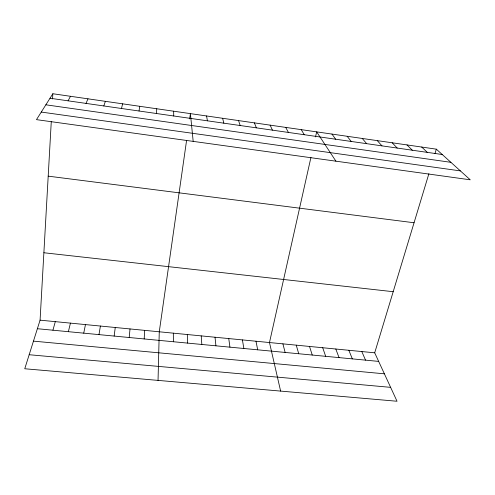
<?xml version="1.0" encoding="UTF-8"?>
<svg xmlns="http://www.w3.org/2000/svg" width="495" height="495" viewBox="0 0 495 495"><rect width="100%" height="100%" fill="white"/><g stroke="black" fill="none" stroke-linecap="round" stroke-linejoin="round"><path stroke-width="0.74" d="M158.041 380.389L159.266 331.792L186.584 140.394M428.887 173.739L374.703 352.811L397.033 401.253L24.75 368.756L40.076 320.16L51.276 121.628M52.55 98.975L52.847 93.747L436.324 149.162L470.25 179.809L36.475 119.642L52.847 93.747M144.175 338.945L144.689 330.369M156.439 113.51L156.754 108.758M129.207 337.51L130.018 328.934M114.141 336.068L115.261 327.498M189.659 118.868L190.408 113.621L193.18 141.378M139.027 111.01L139.745 106.301M98.981 334.62L100.411 326.044M83.729 333.16L85.468 324.59M310.947 157.373L269.484 342.546L280.622 391.093M315.525 136.917L316.658 131.868L335.913 161.172M68.378 331.687L70.432 323.124M121.485 108.492L122.618 103.826M52.928 330.208L55.304 321.645M435 153.53L436.324 149.162M103.814 105.955L105.361 101.333M86.012 103.399L87.986 98.821M68.075 100.825L70.476 96.29M29.174 354.723L390.623 387.35M33.462 341.135L384.386 373.818M37.379 328.717L378.663 361.4M40.076 320.16L374.703 352.811M43.882 252.753L393.191 291.704M48.201 176.152L414.055 222.756M41.264 112.062L460.4 170.905M45.856 104.804L450.902 162.329M50.007 98.233L442.258 154.52M421.709 147.046L427.334 152.38M406.995 144.924L412.31 150.226M392.189 142.783L397.188 148.055M377.283 140.63L381.961 145.87M362.278 138.458L366.634 143.668M347.174 136.28L351.203 141.452M331.966 134.077L335.66 139.225M301.251 129.641L304.264 134.72M285.733 127.401L288.406 132.443M270.115 125.142L272.429 130.154M361.814 351.549L365.533 360.143M348.851 350.287L352.329 358.875M254.387 122.871L256.348 127.846M335.808 349.012L339.044 357.607M322.697 347.738L325.685 356.326M238.559 120.582L240.155 125.52M309.511 346.45L312.246 355.039M296.245 345.157L298.733 353.746M282.905 343.852L285.132 352.446M222.614 118.28L223.845 123.181M255.989 341.228L257.697 349.817M206.564 115.96L207.424 120.823M242.414 339.904L243.856 348.492M228.758 338.568L229.934 347.156M215.022 337.231L215.925 345.813M201.205 335.882L201.836 344.464M187.308 334.527L187.661 343.109M173.64 111.202L173.726 115.985M173.33 333.16L173.399 341.742"/></g></svg>
